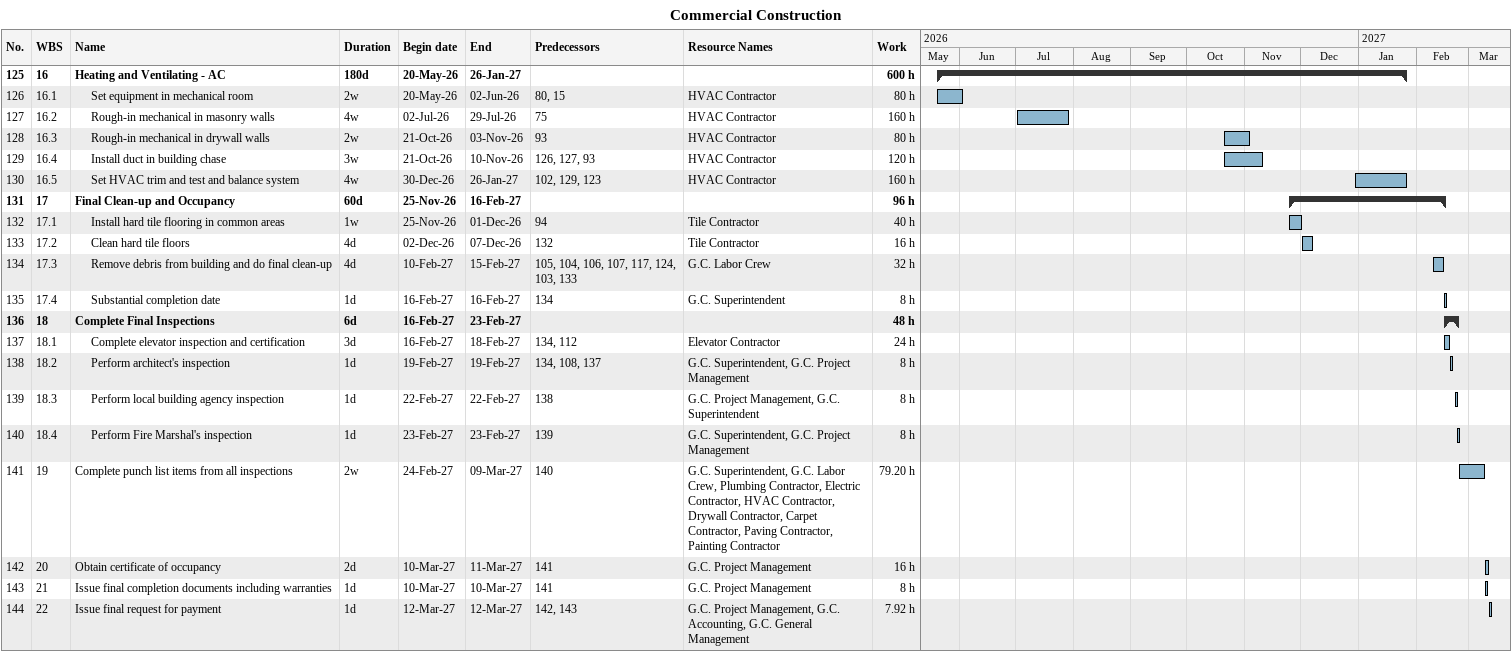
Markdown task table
Commercial Construction

| ID | WBS | Task | Duration | Start | Finish | Predecessors | Resources | Work (h) |
|---|---|---|---|---|---|---|---|---|
| 125 | 16 | **Heating and Ventilating - AC** | 180d | 2026-05-20 | 2027-01-26 |  |  | 600 |
| 126 | 16.1 | Set equipment in mechanical room | 2w | 2026-05-20 | 2026-06-02 | 80, 15 | HVAC Contractor | 80 |
| 127 | 16.2 | Rough-in mechanical in masonry walls | 4w | 2026-07-02 | 2026-07-29 | 75 | HVAC Contractor | 160 |
| 128 | 16.3 | Rough-in mechanical in drywall walls | 2w | 2026-10-21 | 2026-11-03 | 93 | HVAC Contractor | 80 |
| 129 | 16.4 | Install duct in building chase | 3w | 2026-10-21 | 2026-11-10 | 126, 127, 93 | HVAC Contractor | 120 |
| 130 | 16.5 | Set HVAC trim and test and balance system | 4w | 2026-12-30 | 2027-01-26 | 102, 129, 123 | HVAC Contractor | 160 |
| 131 | 17 | **Final Clean-up and Occupancy** | 60d | 2026-11-25 | 2027-02-16 |  |  | 96 |
| 132 | 17.1 | Install hard tile flooring in common areas | 1w | 2026-11-25 | 2026-12-01 | 94 | Tile Contractor | 40 |
| 133 | 17.2 | Clean hard tile floors | 4d | 2026-12-02 | 2026-12-07 | 132 | Tile Contractor | 16 |
| 134 | 17.3 | Remove debris from building and do final clean-up | 4d | 2027-02-10 | 2027-02-15 | 105, 104, 106, 107, 117, 124, 103, 133 | G.C. Labor Crew | 32 |
| 135 | 17.4 | Substantial completion date | 1d | 2027-02-16 | 2027-02-16 | 134 | G.C. Superintendent | 8 |
| 136 | 18 | **Complete Final Inspections** | 6d | 2027-02-16 | 2027-02-23 |  |  | 48 |
| 137 | 18.1 | Complete elevator inspection and certification | 3d | 2027-02-16 | 2027-02-18 | 134, 112 | Elevator Contractor | 24 |
| 138 | 18.2 | Perform architect's inspection | 1d | 2027-02-19 | 2027-02-19 | 134, 108, 137 | G.C. Superintendent, G.C. Project Management | 8 |
| 139 | 18.3 | Perform local building agency inspection | 1d | 2027-02-22 | 2027-02-22 | 138 | G.C. Project Management, G.C. Superintendent | 8 |
| 140 | 18.4 | Perform Fire Marshal's inspection | 1d | 2027-02-23 | 2027-02-23 | 139 | G.C. Superintendent, G.C. Project Management | 8 |
| 141 | 19 | Complete punch list items from all inspections | 2w | 2027-02-24 | 2027-03-09 | 140 | G.C. Superintendent, G.C. Labor Crew, Plumbing Contractor, Electric Contractor, HVAC Contractor, Drywall Contractor, Carpet Contractor, Paving Contractor, Painting Contractor | 79.20 |
| 142 | 20 | Obtain certificate of occupancy | 2d | 2027-03-10 | 2027-03-11 | 141 | G.C. Project Management | 16 |
| 143 | 21 | Issue final completion documents including warranties | 1d | 2027-03-10 | 2027-03-10 | 141 | G.C. Project Management | 8 |
| 144 | 22 | Issue final request for payment | 1d | 2027-03-12 | 2027-03-12 | 142, 143 | G.C. Project Management, G.C. Accounting, G.C. General Management | 7.92 |
